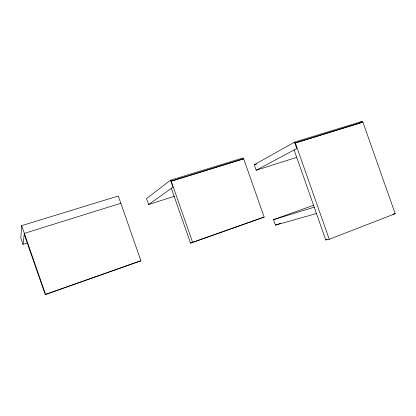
<?xml version="1.0" encoding="UTF-8"?>
<svg xmlns="http://www.w3.org/2000/svg" width="416" height="416" viewBox="0 0 416 416"><rect width="100%" height="100%" fill="white"/><g stroke="black" fill="none" stroke-linecap="round" stroke-linejoin="round"><path stroke-width="0.62" d="M235.565 161.782L235.576 161.34L234.796 161.616M24.232 234.255L45.209 294.575L140.904 260.77L118.295 196.004L21.648 225.649L20.8 237.973L23.031 244.395L27.362 243.012M23.031 244.395L24.336 233.381L120.838 203.273M229.544 163.197L243.272 158.974L242.918 157.976L170.524 180.19L146.505 198.63L148.569 204.537L174.548 196.264M171.35 188.344L190.512 243.116L264.155 217.11L243.667 158.73L170.893 181.241L186.992 176.29M148.569 204.537L172.973 187.19L170.524 180.19M243.272 158.974L243.667 158.73M296.837 157.3L256.168 170.258L254.244 164.772L294.518 142.142L362.008 121.425L362.331 122.34L322.676 134.54M294.107 149.978L325.744 239.949L329.248 239.288L395.2 213.678L362.892 122.06L294.856 143.099L322.078 134.727M256.168 170.258L296.774 148.548L294.518 142.142M359.7 122.611L362.008 121.425M362.331 122.34L362.892 122.06M325.744 239.949L326.955 239.481M313.695 205.244L273.504 219.648L275.434 225.139L280.904 223.153M45.209 294.575L140.904 260.77M190.512 243.116L260.671 218.27M261.279 218.057L264.155 217.11M254.244 164.772L256.714 163.998M187.611 176.098L219.326 166.338M219.939 166.15L228.946 163.379M273.504 219.648L314.22 207.178M275.434 225.139L316.456 213.538M392.896 214.193L395.2 213.678M295.329 142.839L329.248 239.288M171.179 181.028L192.66 242.434M21.648 225.649L45.594 294.523"/></g></svg>
